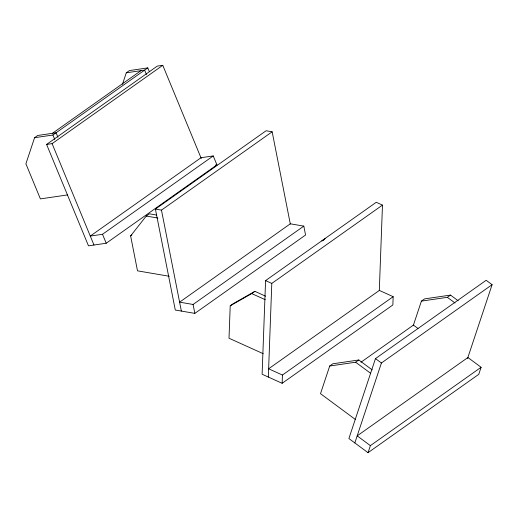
<?xml version="1.0" encoding="UTF-8"?>
<svg xmlns="http://www.w3.org/2000/svg" width="518" height="518" viewBox="0 0 518 518"><rect width="100%" height="100%" fill="white"/><g stroke="black" fill="none" stroke-linecap="round" stroke-linejoin="round"><path stroke-width="0.78" d="M265.604 296.192L254.888 291.343L233.372 303.574L230.212 305.814L229.008 338.222L263.176 353.684M379.305 290.656L382.472 205.096L376.256 202.285L265.579 280.607L262.108 374.236L282.135 383.294L392.864 304.94L393.168 296.678L379.357 290.423L268.628 368.784L282.439 375.032L393.168 296.678M268.324 377.046L271.795 283.417L382.472 205.096M282.135 383.294L282.439 375.032M57.919 137.225L56.08 132.783L37.736 135.47L34.576 137.71L25.9 163.792L40.398 198.893L67.515 194.923M122.455 84.324L126.282 72.811L129.448 70.578L147.792 67.89L149.32 71.594M372.222 369.904L358.806 359.978L332.867 363.778L329.701 366.019L320.5 393.68L355.562 419.612M467.54 358.514L492.1 284.68L486.156 280.283L375.479 358.605L348.892 438.532L368.033 452.687L478.761 374.333L481.112 367.281L467.909 357.517L357.18 435.871L370.383 445.635L481.112 367.281M354.83 442.922L381.416 362.995L492.1 284.68M368.033 452.687L370.383 445.635M413.202 325.796L421.406 301.12L424.572 298.886L450.511 295.085L458.177 300.757M169.224 276.269L137.503 270.843L130.62 235.897L146.251 216.058L149.417 213.824L156.417 215.022M52.415 133.32L140.961 70.662M34.576 137.71L52.92 135.023L147.792 67.89M213.241 155.931L102.512 234.285L90.287 236.078L201.01 157.725L213.241 155.931L216.938 164.879L106.209 243.24L88.481 245.836L46.594 144.438L157.271 66.116L162.775 65.313L201.275 158.508M46.594 144.438L52.098 143.635L162.775 65.313M303.813 226.113L193.084 304.467L179.604 302.162L290.333 223.808L303.813 226.113L305.568 235.023L194.839 313.377L175.291 310.036L155.406 209.084L266.09 130.763L272.157 131.799L290.333 224.074M155.406 209.084L161.474 210.12L272.157 131.799M130.62 235.897L131.889 235.004M325.077 238.681L321.918 240.922L324.695 239.342M230.212 305.814L251.729 293.583L254.888 291.343M329.701 366.019L355.639 362.218L358.806 359.978M421.406 301.12L447.351 297.326L450.511 295.085M360.962 362.231L413.429 325.097L417.968 328.457M126.282 72.811L144.626 70.124L146.464 74.573M215.41 165.106L216.938 164.879M146.251 216.058L157.919 218.059M265.579 280.607L271.795 283.417M251.729 293.583L265.3 299.721M447.351 297.326L455.018 302.991M375.479 358.605L381.416 362.995M355.639 362.218L370.338 373.083M102.512 234.285L106.209 243.24M52.92 135.023L54.753 139.465M52.098 143.635L93.985 245.027M193.084 304.467L194.839 313.377M161.474 210.12L181.358 311.072"/></g></svg>
